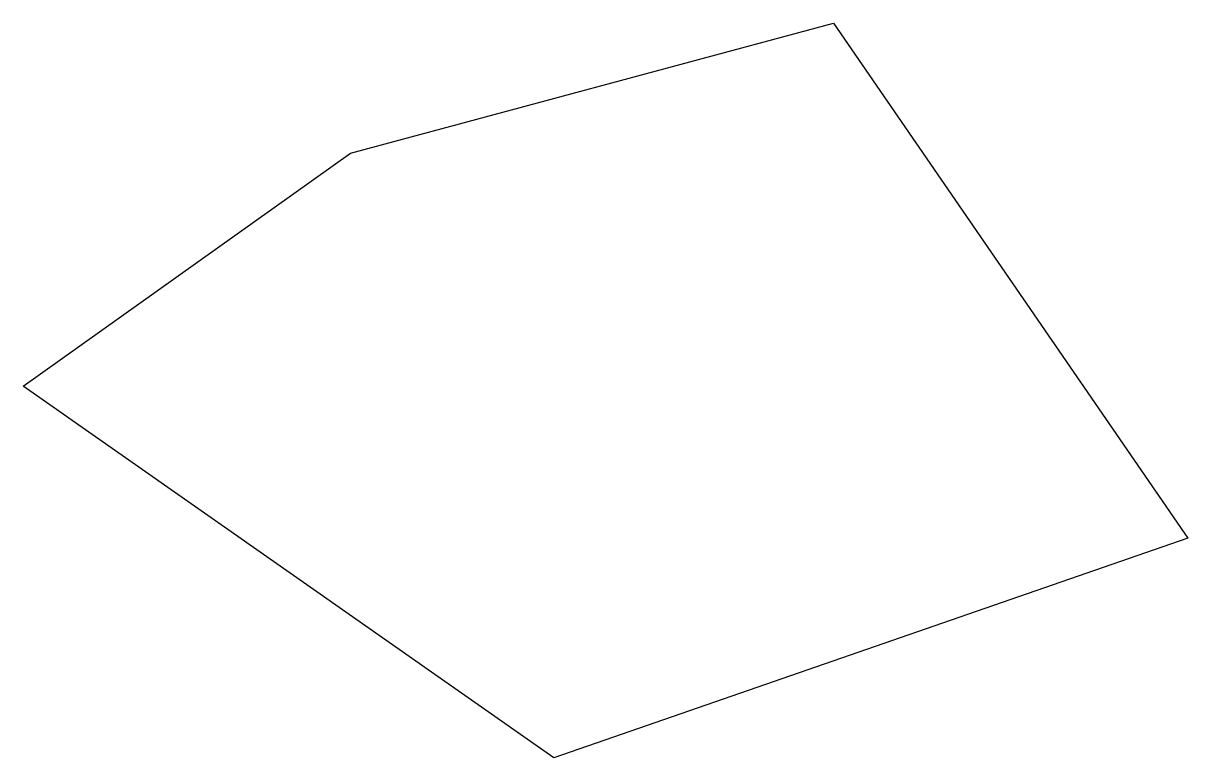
# Model space of a CAD drawing. Header units: millimetres. Extents: x 2205 to 4594, y 940 to 2447.
import ezdxf

# ---------------------------------------------------------------- set-up
doc = ezdxf.new("R2010")
doc.units = ezdxf.units.MM

msp = doc.modelspace()

# ---------------------------------------------------------------- linework, layer by layer
msp.add_lwpolyline([(2205.4, 1702.7), (2877, 2180.7), (3867.4, 2447.3), (4594.2, 1390.1), (3294, 939.7), (2205.4, 1702.7)])

doc.saveas('drawing.dxf')
